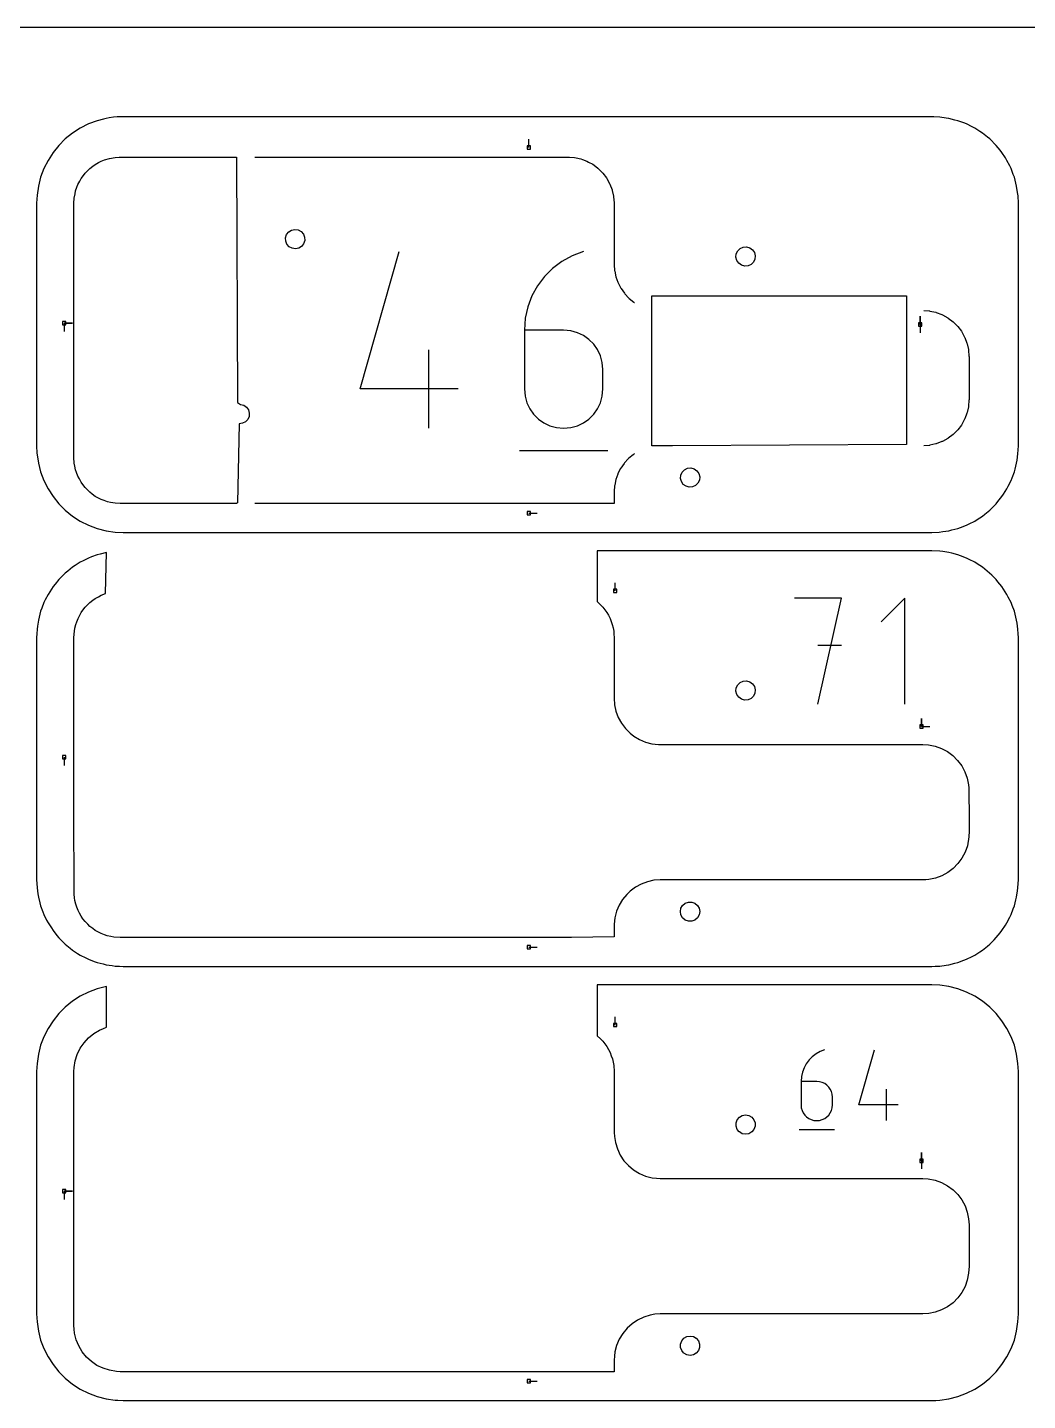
# Model space of a CAD drawing. Extents: x 0 to 570, y 0 to 470.
# Drawn here: x 178.3 to 351.4, y 232.2 to 470 of the extents above; entities that cross this region are included whole.
import ezdxf

# ---------------------------------------------------------------- set-up
doc = ezdxf.new("R2010")
doc.units = 0

msp = doc.modelspace()

# ---------------------------------------------------------------- linework, layer by layer
at = {"layer": 'annotation', "color": 1}
for p, q in [((265.080631, 449.209388), (265.080631, 450.638138)), ((217.627169, 447.542397), (229.94467, 447.542467)), ((229.94467, 447.542467), (271.842654, 447.542607)), ((271.842654, 447.542607), (272.135718, 447.522493)), ((272.135718, 447.522493), (272.969703, 447.462676)), ((272.969703, 447.462676), (273.257358, 447.402555)), ((273.257358, 447.402555), (274.074015, 447.224765)), ((274.074015, 447.224765), (274.3511, 447.125885)), ((274.3511, 447.125885), (275.134024, 446.833757)), ((275.134024, 446.833757), (275.394834, 446.697734)), ((275.394834, 446.697734), (276.128536, 446.297118)), ((276.128536, 446.297118), (276.368206, 446.126733)), ((276.368206, 446.126733), (277.037332, 445.625659)), ((277.037332, 445.625659), (277.080396, 445.589424)), ((277.080396, 445.589424), (277.157414, 445.512614)), ((277.157414, 445.512614), (277.889356, 444.78048)), ((277.889356, 444.78048), (278.509771, 443.951644)), ((278.509771, 443.951644), (278.57457, 443.864631)), ((278.57457, 443.864631), (279.070527, 442.955879)), ((279.070527, 442.955879), (279.122167, 442.86017)), ((279.122167, 442.86017), (279.484051, 441.890304)), ((279.484051, 441.890304), (279.520983, 441.788018)), ((279.520983, 441.788018), (279.740874, 440.776538)), ((279.740874, 440.776538), (279.762521, 440.670034)), ((279.762521, 440.670034), (279.836306, 439.637535)), ((279.836306, 439.637535), (279.839556, 439.589979)), ((279.839556, 439.589979), (279.842446, 439.542536)), ((279.842446, 439.542536), (279.842348, 439.281591)), ((279.842348, 439.281591), (279.842586, 428.985825)), ((235.839112, 407.387919), (242.625292, 431.187527)), ((272.568816, 430.457587), (270.782354, 429.474081)), ((274.515635, 431.187527), (272.568816, 430.457587)), ((274.515635, 431.187527), (274.515635, 431.187527)), ((269.174589, 428.261648), (267.763858, 426.84493)), ((270.782354, 429.474081), (269.174589, 428.261648)), ((279.842586, 428.985825), (279.845796, 428.935321)), ((279.845796, 428.935321), (279.848966, 428.884917)), ((279.848966, 428.884917), (279.918132, 427.889458)), ((267.763858, 426.84493), (266.5685, 425.248569)), ((279.918132, 427.889458), (279.941195, 427.776283)), ((279.941195, 427.776283), (280.147096, 426.799796)), ((280.147096, 426.799796), (280.485627, 425.861177)), ((280.485627, 425.861177), (280.524826, 425.75281)), ((280.524826, 425.75281), (280.989894, 424.869908)), ((265.606855, 423.497206), (264.89726, 421.615481)), ((266.5685, 425.248569), (265.606855, 423.497206)), ((280.989894, 424.869908), (281.044635, 424.768165)), ((281.044635, 424.768165), (281.627336, 423.958067)), ((281.627336, 423.958067), (281.696144, 423.865251)), ((281.696144, 423.865251), (282.384874, 423.143474)), ((264.89726, 421.615481), (264.458054, 419.628036)), ((282.384874, 423.143474), (282.466511, 423.06166)), ((282.466511, 423.06166), (283.24841, 422.441929)), ((283.24841, 422.441929), (283.341099, 422.372913)), ((283.341099, 422.372913), (283.366926, 422.357721)), ((333.46542, 420.974606), (334.426548, 420.90587)), ((184.630637, 418.780637), (186.059387, 418.780637)), ((184.630637, 418.780637), (186.059387, 418.780637)), ((186.059387, 418.780637), (184.630637, 418.780637)), ((184.630637, 418.780637), (184.630637, 417.351887)), ((264.458054, 419.628036), (264.307577, 417.559512)), ((332.842507, 418.542512), (332.842507, 419.971262)), ((332.842507, 418.542512), (332.842507, 419.971262)), ((332.842507, 419.971262), (332.842507, 418.542512)), ((332.842507, 418.542512), (332.842507, 417.113762)), ((334.426548, 420.90587), (334.519065, 420.886824)), ((334.519065, 420.886824), (335.54428, 420.663788)), ((335.54428, 420.663788), (335.633035, 420.631569)), ((335.633035, 420.631569), (336.616002, 420.265236)), ((336.616002, 420.265236), (336.699481, 420.220259)), ((336.699481, 420.220259), (337.619906, 419.717451)), ((337.619906, 419.717451), (337.695881, 419.661212)), ((337.695881, 419.661212), (338.535614, 419.032478)), ((338.535614, 419.032478), (338.602677, 418.965661)), ((338.602677, 418.965661), (339.344136, 418.224029)), ((264.307577, 417.559512), (264.307577, 407.387919)), ((271.103353, 417.559512), (264.307577, 417.559512)), ((272.32559, 417.450438), (271.103353, 417.559512)), ((273.475672, 417.135862), (272.32559, 417.450438)), ((274.534471, 416.634757), (273.475672, 417.135862)), ((275.482859, 415.966091), (274.534471, 416.634757)), ((339.344136, 418.224029), (339.972935, 417.384089)), ((339.972935, 417.384089), (340.029187, 417.308192)), ((340.029187, 417.308192), (340.532059, 416.38747)), ((340.532059, 416.38747), (340.576717, 416.304215)), ((340.576717, 416.304215), (340.943256, 415.32148)), ((247.737957, 400.584466), (247.737957, 414.176018)), ((276.301707, 415.148836), (275.482859, 415.966091)), ((276.971886, 414.201962), (276.301707, 415.148836)), ((277.474268, 413.144439), (276.971886, 414.201962)), ((340.943256, 415.32148), (340.975413, 415.232584)), ((340.975413, 415.232584), (341.198663, 414.207501)), ((341.198663, 414.207501), (341.217242, 414.11469)), ((341.217242, 414.11469), (341.292301, 413.068553)), ((277.789726, 411.995239), (277.474268, 413.144439)), ((277.899129, 410.773332), (277.789726, 411.995239)), ((341.292301, 413.068553), (341.294797, 413.027087)), ((341.294797, 413.027087), (341.297574, 412.985799)), ((341.29756, 412.846149), (341.297381, 405.553685)), ((341.297574, 412.985799), (341.29756, 412.846149)), ((277.899129, 407.387919), (277.899129, 410.773332)), ((277.899129, 410.773332), (277.899129, 410.773332)), ((252.83143, 407.387919), (235.839112, 407.387919)), ((264.307577, 407.387919), (264.307577, 407.387919)), ((264.307577, 407.387919), (264.417297, 406.165419)), ((277.789726, 406.165419), (277.899129, 407.387919)), ((264.417297, 406.165419), (264.733543, 405.014631)), ((264.733543, 405.014631), (265.236953, 403.954811)), ((276.971886, 403.954811), (277.474268, 405.014631)), ((277.474268, 405.014631), (277.789726, 406.165419)), ((341.198875, 404.322971), (340.975334, 403.295653)), ((341.217373, 404.41344), (341.198875, 404.322971)), ((341.292222, 405.461763), (341.217373, 404.41344)), ((341.294854, 405.502336), (341.292222, 405.461763)), ((341.297489, 405.542427), (341.294854, 405.502336)), ((341.297381, 405.553685), (341.297489, 405.542427)), ((265.236953, 403.954811), (265.908159, 403.005212)), ((265.908159, 403.005212), (266.727796, 402.18509)), ((266.727796, 402.18509), (267.6765, 401.513699)), ((274.534471, 401.513699), (275.482859, 402.18509)), ((275.482859, 402.18509), (276.301707, 403.005212)), ((276.301707, 403.005212), (276.971886, 403.954811)), ((340.533093, 402.142806), (340.029344, 401.220112)), ((340.576697, 402.224018), (340.533093, 402.142806)), ((340.943937, 403.20901), (340.576697, 402.224018)), ((340.975334, 403.295653), (340.943937, 403.20901)), ((267.6765, 401.513699), (268.734904, 401.010295)), ((268.734904, 401.010295), (269.883644, 400.694133)), ((269.883644, 400.694133), (271.103353, 400.584466)), ((271.103353, 400.584466), (272.32559, 400.694133)), ((271.103353, 400.584466), (271.103353, 400.584466)), ((272.32559, 400.694133), (273.475672, 401.010295)), ((273.475672, 401.010295), (274.534471, 401.513699)), ((338.600865, 399.561129), (338.5355, 399.495756)), ((339.344261, 400.304342), (338.600865, 399.561129)), ((339.974108, 401.145875), (339.344261, 400.304342)), ((340.029344, 401.220112), (339.974108, 401.145875)), ((334.426695, 397.622819), (333.46542, 397.553808)), ((334.517034, 397.641135), (334.426695, 397.622819)), ((335.544253, 397.86465), (334.517034, 397.641135)), ((335.631094, 397.895868), (335.544253, 397.86465)), ((336.616092, 398.263453), (335.631094, 397.895868)), ((336.697518, 398.306881), (336.616092, 398.263453)), ((337.619953, 398.810777), (336.697518, 398.306881)), ((337.694159, 398.865725), (337.619953, 398.810777)), ((338.5355, 399.495756), (337.694159, 398.865725)), ((263.456426, 396.759084), (278.757957, 396.759084)), ((282.299445, 395.305783), (281.63439, 394.587866)), ((282.380979, 395.387152), (282.299445, 395.305783)), ((283.136995, 396.008364), (282.380979, 395.387152)), ((283.229461, 396.077196), (283.136995, 396.008364)), ((283.366925, 396.16188), (283.229461, 396.077196)), ((280.462334, 392.61341), (280.136441, 391.690942)), ((280.501471, 392.721972), (280.462334, 392.61341)), ((280.949307, 393.591943), (280.501471, 392.721972)), ((281.004214, 393.693842), (280.949307, 393.591943)), ((281.565521, 394.495207), (281.004214, 393.693842)), ((281.63439, 394.587866), (281.565521, 394.495207)), ((279.915375, 390.619534), (279.848866, 389.643474)), ((279.938327, 390.732696), (279.915375, 390.619534)), ((280.136441, 391.690942), (279.938327, 390.732696)), ((279.845757, 389.593034), (279.842462, 389.542594)), ((279.842462, 389.542594), (279.842504, 389.492948)), ((279.842504, 389.492948), (279.842487, 387.542448)), ((279.848866, 389.643474), (279.845757, 389.593034)), ((279.645007, 387.542407), (217.627169, 387.542552)), ((265.080631, 385.875637), (266.509381, 385.875637)), ((279.842487, 387.542448), (279.645007, 387.542407)), ((280.011879, 372.405636), (280.011879, 373.834386)), ((319.225223, 371.144038), (311.059929, 371.144038)), ((315.143152, 352.782202), (319.225223, 371.144038)), ((330.194135, 371.144038), (326.112064, 367.060815)), ((330.194135, 352.782202), (330.194135, 371.144038)), ((319.225223, 362.967229), (315.143152, 362.967229)), ((333.080632, 348.906448), (333.080632, 350.335198)), ((333.080632, 348.906448), (333.080632, 350.335198)), ((333.080632, 350.335198), (333.080632, 348.906448)), ((333.080632, 348.906448), (334.509382, 348.906448)), ((184.630637, 343.605635), (184.630637, 342.176885)), ((265.080631, 310.700634), (266.509381, 310.700634)), ((280.011879, 297.230634), (280.011879, 298.659384)), ((315.520292, 292.616754), (314.805707, 292.223351)), ((316.299019, 292.90873), (315.520292, 292.616754)), ((316.299019, 292.90873), (316.299019, 292.90873)), ((322.242876, 283.388886), (324.957348, 292.90873)), ((313.120165, 290.533147), (312.735507, 289.832601)), ((313.598309, 291.171691), (313.120165, 290.533147)), ((314.162601, 291.738378), (313.598309, 291.171691)), ((314.805707, 292.223351), (314.162601, 291.738378)), ((312.275987, 288.284933), (312.215796, 287.457524)), ((312.451669, 289.079911), (312.275987, 288.284933)), ((312.735507, 289.832601), (312.451669, 289.079911)), ((312.215796, 287.457524), (312.215796, 283.388886)), ((314.934107, 287.457524), (312.215796, 287.457524)), ((315.423001, 287.413894), (314.934107, 287.457524)), ((315.883034, 287.288064), (315.423001, 287.413894)), ((316.306554, 287.087622), (315.883034, 287.288064)), ((316.685909, 286.820155), (316.306554, 287.087622)), ((317.013448, 286.493253), (316.685909, 286.820155)), ((317.28152, 286.114504), (317.013448, 286.493253)), ((317.482473, 285.691495), (317.28152, 286.114504)), ((317.608656, 285.231815), (317.482473, 285.691495)), ((327.002414, 280.667506), (327.002414, 286.104126)), ((312.215796, 283.388886), (312.215796, 283.388886)), ((312.215796, 283.388886), (312.259684, 282.899887)), ((317.652417, 284.743052), (317.608656, 285.231815)), ((317.608656, 282.899887), (317.652417, 283.388886)), ((317.652417, 283.388886), (317.652417, 284.743052)), ((317.652417, 284.743052), (317.652417, 284.743052)), ((329.039803, 283.388886), (322.242876, 283.388886)), ((312.259684, 282.899887), (312.386183, 282.439571)), ((312.386183, 282.439571), (312.587546, 282.015643)), ((312.587546, 282.015643), (312.856029, 281.635804)), ((312.856029, 281.635804), (313.183884, 281.307755)), ((313.183884, 281.307755), (313.563365, 281.039199)), ((313.563365, 281.039199), (313.986727, 280.837837)), ((313.986727, 280.837837), (314.446223, 280.711372)), ((314.446223, 280.711372), (314.934107, 280.667506)), ((314.934107, 280.667506), (315.423001, 280.711372)), ((314.934107, 280.667506), (314.934107, 280.667506)), ((315.423001, 280.711372), (315.883034, 280.837837)), ((315.883034, 280.837837), (316.306554, 281.039199)), ((316.306554, 281.039199), (316.685909, 281.307755)), ((316.685909, 281.307755), (317.013448, 281.635804)), ((317.013448, 281.635804), (317.28152, 282.015643)), ((317.28152, 282.015643), (317.482473, 282.439571)), ((317.482473, 282.439571), (317.608656, 282.899887)), ((311.875336, 279.137353), (317.995948, 279.137353)), ((333.080632, 273.731446), (333.080632, 275.160196)), ((333.080632, 273.731446), (333.080632, 275.160196)), ((333.080632, 275.160196), (333.080632, 273.731446)), ((333.080632, 273.731446), (333.080632, 272.302696)), ((184.630637, 268.430633), (186.059387, 268.430633)), ((184.630637, 268.430633), (186.059387, 268.430633)), ((186.059387, 268.430633), (184.630637, 268.430633)), ((184.630637, 268.430633), (184.630637, 267.001883)), ((265.080631, 235.525633), (266.509381, 235.525632))]:
    msp.add_line(p, q, dxfattribs=at)
at = {"layer": 'boundary', "color": 5}
for p, q in [((191.895602, 454.250167), (191.394353, 454.122259)), ((192.414982, 454.335795), (191.895602, 454.250167)), ((193.14632, 454.443657), (192.414982, 454.335795)), ((193.792896, 454.504934), (193.14632, 454.443657)), ((193.919339, 454.512335), (193.792896, 454.504934)), ((194.842509, 454.542513), (193.919339, 454.512335)), ((199.308345, 454.542513), (194.842509, 454.542513)), ((229.742886, 454.542513), (199.308345, 454.542513)), ((267.748865, 454.542513), (229.742886, 454.542513)), ((308.018534, 454.542513), (267.748865, 454.542513)), ((329.939602, 454.542513), (308.018534, 454.542513)), ((332.6393, 454.542513), (329.939602, 454.542513)), ((335.193078, 454.526168), (332.6393, 454.542513)), ((336.238226, 454.477437), (335.193078, 454.526168)), ((337.312777, 454.318957), (336.238226, 454.477437)), ((337.817805, 454.244472), (337.312777, 454.318957)), ((338.869426, 453.972673), (337.817805, 454.244472)), ((187.400225, 452.566044), (186.058064, 451.701196)), ((188.826706, 453.28333), (187.400225, 452.566044)), ((190.32134, 453.84493), (188.826706, 453.28333)), ((191.394353, 454.122259), (190.32134, 453.84493)), ((339.363678, 453.84493), (338.869426, 453.972673)), ((340.380442, 453.462887), (339.363678, 453.84493)), ((340.858311, 453.28333), (340.380442, 453.462887)), ((341.828709, 452.795377), (340.858311, 453.28333)), ((342.284787, 452.566044), (341.828709, 452.795377)), ((343.197831, 451.977708), (342.284787, 452.566044)), ((343.626953, 451.701196), (343.197831, 451.977708)), ((183.695333, 449.579474), (182.683821, 448.32695)), ((184.805549, 450.689684), (183.695333, 449.579474)), ((186.058064, 451.701196), (184.805549, 450.689684)), ((344.47901, 451.013088), (343.626953, 451.701196)), ((344.879469, 450.689684), (344.47901, 451.013088)), ((345.989685, 449.579474), (344.879469, 450.689684)), ((346.677792, 448.727411), (345.989685, 449.579474)), ((182.683821, 448.32695), (181.818976, 446.984799)), ((347.001196, 448.32695), (346.677792, 448.727411)), ((347.589526, 447.413916), (347.001196, 448.32695)), ((347.866035, 446.984799), (347.589526, 447.413916)), ((181.101687, 445.558317), (180.540093, 444.06368)), ((181.818976, 446.984799), (181.101687, 445.558317)), ((348.353998, 446.014397), (347.866035, 446.984799)), ((348.583337, 445.558317), (348.353998, 446.014397)), ((348.965371, 444.541551), (348.583337, 445.558317)), ((180.140548, 442.51781), (179.90758, 440.938234)), ((180.540093, 444.06368), (180.140548, 442.51781)), ((349.144924, 444.06368), (348.965371, 444.541551)), ((349.416726, 443.012061), (349.144924, 444.06368)), ((349.54447, 442.51781), (349.416726, 443.012061)), ((349.702948, 441.443262), (349.54447, 442.51781)), ((179.90758, 440.938234), (179.842504, 439.542513)), ((349.782633, 440.826672), (349.702948, 441.443262)), ((349.842508, 439.542513), (349.782633, 440.826672)), ((179.842504, 439.542513), (179.842504, 416.93663)), ((349.842508, 420.221058), (349.842508, 439.542513)), ((349.842508, 397.542513), (349.842508, 420.221058)), ((179.842504, 416.93663), (179.842504, 397.542513)), ((179.842504, 397.542513), (179.902603, 396.253523)), ((349.777432, 396.146791), (349.842508, 397.542513)), ((179.902603, 396.253523), (179.97884, 395.663626)), ((179.97884, 395.663626), (180.140548, 394.567215)), ((349.54447, 394.567215), (349.618953, 395.072242)), ((349.618953, 395.072242), (349.777432, 396.146791)), ((180.140548, 394.567215), (180.540093, 393.021347)), ((180.540093, 393.021347), (181.101687, 391.526704)), ((348.762889, 392.004577), (349.144924, 393.021347)), ((349.144924, 393.021347), (349.272668, 393.515597)), ((349.272668, 393.515597), (349.54447, 394.567215)), ((181.101687, 391.526704), (181.818976, 390.100229)), ((181.818976, 390.100229), (182.683822, 388.758072)), ((347.277706, 389.187191), (347.866036, 390.100229)), ((347.866036, 390.100229), (348.095373, 390.556307)), ((348.095373, 390.556307), (348.583337, 391.526704)), ((348.583337, 391.526704), (348.762889, 392.004577)), ((182.683822, 388.758072), (183.695333, 387.505553)), ((345.989684, 387.505553), (346.313088, 387.906013)), ((346.313088, 387.906013), (347.001196, 388.758072)), ((347.001196, 388.758072), (347.277706, 389.187191)), ((183.695333, 387.505553), (184.805549, 386.395338)), ((184.805549, 386.395338), (186.058065, 385.383829)), ((186.058065, 385.383829), (187.400225, 384.51898)), ((342.713909, 384.795493), (343.626953, 385.383829)), ((343.626953, 385.383829), (344.027412, 385.707232)), ((344.027412, 385.707232), (344.879469, 386.395337)), ((344.879469, 386.395337), (345.989684, 387.505553)), ((187.400225, 384.51898), (188.826706, 383.801694)), ((188.826706, 383.801694), (190.32134, 383.240098)), ((190.32134, 383.240098), (191.867206, 382.840552)), ((337.817806, 382.840552), (338.312057, 382.968296)), ((338.312057, 382.968296), (339.363678, 383.240098)), ((339.363678, 383.240098), (339.841547, 383.419653)), ((339.841547, 383.419653), (340.858312, 383.801694)), ((340.858312, 383.801694), (341.314389, 384.031027)), ((341.314389, 384.031027), (342.284787, 384.51898)), ((342.284787, 384.51898), (342.713909, 384.795493)), ((191.867206, 382.840552), (193.446779, 382.607587)), ((193.446779, 382.607587), (194.842509, 382.542511)), ((194.842509, 382.542511), (213.680743, 382.542511)), ((213.680743, 382.542511), (247.090035, 382.542511)), ((247.090035, 382.542511), (311.494884, 382.542511)), ((311.494884, 382.542511), (334.842509, 382.542511)), ((334.842509, 382.542511), (336.126665, 382.602386)), ((336.126665, 382.602386), (336.743255, 382.682072)), ((336.743255, 382.682072), (337.817806, 382.840552)), ((189.33664, 378.299933), (188.826706, 378.108328)), ((190.32134, 378.669928), (189.33664, 378.299933)), ((190.848753, 378.806242), (190.32134, 378.669928)), ((191.920085, 379.080074), (190.848753, 378.806242)), ((191.746589, 371.940602), (191.920085, 379.080074)), ((279.219835, 379.367511), (276.916254, 379.367511)), ((276.916254, 379.367511), (276.916254, 370.552742)), ((309.847467, 379.367511), (279.219835, 379.367511)), ((334.842509, 379.367511), (309.847467, 379.367511)), ((336.238227, 379.302435), (334.842509, 379.367511)), ((336.743333, 379.227939), (336.238227, 379.302435)), ((337.817805, 379.06947), (336.743333, 379.227939)), ((338.312133, 378.941707), (337.817805, 379.06947)), ((339.363678, 378.669928), (338.312133, 378.941707)), ((339.841621, 378.490343), (339.363678, 378.669928)), ((340.858312, 378.108328), (339.841621, 378.490343)), ((185.232878, 375.859786), (184.805549, 375.514682)), ((186.058065, 376.526193), (185.232878, 375.859786)), ((186.515978, 376.821259), (186.058065, 376.526193)), ((187.400225, 377.391042), (186.515978, 376.821259)), ((187.886907, 377.635763), (187.400225, 377.391042)), ((188.826706, 378.108328), (187.886907, 377.635763)), ((341.31446, 377.878959), (340.858312, 378.108328)), ((342.284787, 377.391042), (341.31446, 377.878959)), ((342.713975, 377.114487), (342.284787, 377.391042)), ((343.626953, 376.526194), (342.713975, 377.114487)), ((344.027474, 376.20274), (343.626953, 376.526194)), ((345.234486, 375.159667), (344.027474, 376.20274)), ((183.028925, 373.57928), (182.683822, 373.151948)), ((183.695333, 374.404472), (183.028925, 373.57928)), ((184.074113, 374.78325), (183.695333, 374.404472)), ((184.805549, 375.514682), (184.074113, 374.78325)), ((345.989684, 374.404472), (345.234486, 375.159667)), ((346.313138, 374.003949), (345.989684, 374.404472)), ((347.001196, 373.151948), (346.313138, 374.003949)), ((181.818976, 371.809797), (181.346409, 370.869997)), ((182.114041, 372.267707), (181.818976, 371.809797)), ((182.683822, 373.151948), (182.114041, 372.267707)), ((189.573899, 370.799754), (189.987189, 371.107003)), ((189.987189, 371.107003), (190.547254, 371.412825)), ((190.547254, 371.412825), (191.000875, 371.656624)), ((191.000875, 371.656624), (191.746589, 371.940602)), ((347.277748, 372.722764), (347.001196, 373.151948)), ((347.866035, 371.809797), (347.277748, 372.722764)), ((348.095409, 371.353647), (347.866035, 371.809797)), ((348.583337, 370.383315), (348.095409, 371.353647)), ((180.540093, 368.888678), (180.276863, 367.870222)), ((180.731696, 369.398613), (180.540093, 368.888678)), ((181.101687, 370.383315), (180.731696, 369.398613)), ((181.346409, 370.869997), (181.101687, 370.383315)), ((187.252192, 368.117762), (187.558011, 368.677831)), ((187.558011, 368.677831), (187.865262, 369.091121)), ((187.865262, 369.091121), (188.247679, 369.601966)), ((188.247679, 369.601966), (188.698901, 370.053191)), ((188.698901, 370.053191), (189.06305, 370.41734)), ((189.06305, 370.41734), (189.573899, 370.799754)), ((276.916254, 370.552742), (277.504591, 369.989606)), ((277.504591, 369.989606), (277.893012, 369.601184)), ((277.893012, 369.601184), (278.222201, 369.161442)), ((278.222201, 369.161442), (278.58367, 368.675219)), ((278.58367, 368.675219), (278.846926, 368.193103)), ((348.762917, 369.905371), (348.583337, 370.383315)), ((349.144924, 368.888678), (348.762917, 369.905371)), ((349.272688, 368.394351), (349.144924, 368.888678)), ((179.987063, 366.302146), (179.90758, 365.763232)), ((180.140548, 367.342808), (179.987063, 366.302146)), ((180.276863, 367.870222), (180.140548, 367.342808)), ((186.474598, 365.958423), (186.610238, 366.581965)), ((186.610238, 366.581965), (186.785391, 367.066248)), ((186.785391, 367.066248), (187.008395, 367.664141)), ((187.008395, 367.664141), (187.252192, 368.117762)), ((278.846926, 368.193103), (279.133747, 367.659431)), ((279.133747, 367.659431), (279.32571, 367.144756)), ((279.32571, 367.144756), (279.531772, 366.575011)), ((279.531772, 366.575011), (279.648536, 366.038257)), ((349.54447, 367.342808), (349.272688, 368.394351)), ((349.618965, 366.837702), (349.54447, 367.342808)), ((349.777432, 365.763232), (349.618965, 366.837702)), ((179.871597, 364.99148), (179.842504, 364.367511)), ((179.842504, 364.367511), (179.842504, 329.408687)), ((179.90758, 365.763232), (179.871597, 364.99148)), ((186.297512, 364.367511), (186.371823, 365.453797)), ((186.297512, 353.973804), (186.297512, 364.367511)), ((186.371823, 365.453797), (186.474598, 365.958423)), ((279.648536, 366.038257), (279.769448, 365.444579)), ((279.769448, 365.444579), (279.808635, 364.896671)), ((279.808635, 364.896671), (279.842508, 364.367511)), ((279.842508, 364.367511), (279.842508, 354.605678)), ((349.813879, 364.981522), (349.777432, 365.763232)), ((349.842508, 364.367511), (349.813879, 364.981522)), ((349.842508, 357.438703), (349.842508, 364.367511)), ((349.842507, 322.367511), (349.842508, 357.438703)), ((279.842508, 354.605678), (279.842508, 353.810823)), ((186.297512, 336.965918), (186.297512, 353.973804)), ((279.842508, 353.810823), (279.919077, 352.707981)), ((279.919077, 352.707981), (280.15883, 351.583879)), ((280.15883, 351.583879), (280.557216, 350.505734)), ((280.557216, 350.505734), (281.106014, 349.49581)), ((281.106014, 349.49581), (281.793896, 348.574963)), ((281.793896, 348.574963), (282.606646, 347.762209)), ((282.606646, 347.762209), (283.245204, 347.284191)), ((283.245204, 347.284191), (284.227583, 346.692055)), ((284.227583, 346.692055), (285.284781, 346.246781)), ((285.284781, 346.246781), (286.394991, 345.957591)), ((286.394991, 345.957591), (287.535289, 345.830489)), ((287.535289, 345.830489), (298.183486, 345.810823)), ((298.183486, 345.810823), (302.169239, 345.810823)), ((302.169239, 345.810823), (332.483439, 345.810823)), ((332.483439, 345.810823), (333.297503, 345.810823)), ((333.297503, 345.810823), (334.282923, 345.747741)), ((334.282923, 345.747741), (335.427154, 345.519813)), ((335.427154, 345.519813), (336.526036, 345.127837)), ((336.526036, 345.127837), (337.556182, 344.580161)), ((337.556182, 344.580161), (338.495653, 343.888446)), ((338.495653, 343.888446), (339.324496, 343.067414)), ((339.324496, 343.067414), (340.048269, 342.103511)), ((340.048269, 342.103511), (340.600985, 341.075668)), ((340.600985, 341.075668), (340.998268, 339.978349)), ((340.998268, 339.978349), (341.231657, 338.834906)), ((341.231657, 338.834906), (341.265967, 338.303532)), ((341.265967, 338.303532), (341.297511, 332.582823)), ((186.297512, 334.540747), (186.297512, 336.965918)), ((186.3263, 319.917724), (186.297512, 334.540747)), ((341.297511, 330.785191), (341.263521, 329.836599)), ((341.297511, 332.582823), (341.297511, 330.785191)), ((179.842504, 329.408687), (179.842504, 322.367511)), ((341.008682, 328.249873), (340.618177, 327.149685)), ((341.263521, 329.836599), (341.008682, 328.249873)), ((340.071635, 326.11808), (339.380729, 325.177043)), ((340.618177, 327.149685), (340.071635, 326.11808)), ((337.627437, 323.644548), (336.602418, 323.085751)), ((338.560155, 324.346634), (337.627437, 323.644548)), ((339.380729, 325.177043), (338.560155, 324.346634)), ((179.842504, 322.367511), (179.871597, 321.743541)), ((179.871597, 321.743541), (179.90758, 320.971789)), ((283.527494, 321.104001), (282.606646, 320.416123)), ((284.53742, 321.6528), (283.527494, 321.104001)), ((285.615563, 322.051186), (284.53742, 321.6528)), ((286.739665, 322.290939), (285.615563, 322.051186)), ((287.842505, 322.367511), (286.739665, 322.290939)), ((298.183487, 322.367511), (287.842505, 322.367511)), ((302.169239, 322.367511), (298.183487, 322.367511)), ((332.42442, 322.367511), (302.169239, 322.367511)), ((333.297502, 322.367511), (332.42442, 322.367511)), ((333.828415, 322.401496), (333.297502, 322.367511)), ((334.364419, 322.44235), (333.828415, 322.401496)), ((335.506961, 322.682151), (334.364419, 322.44235)), ((336.602418, 323.085751), (335.506961, 322.682151)), ((349.777432, 320.971789), (349.813879, 321.753499)), ((349.813879, 321.753499), (349.842507, 322.367511)), ((179.90758, 320.971789), (180.061064, 319.931127)), ((180.061064, 319.931127), (180.140548, 319.392213)), ((180.140548, 319.392213), (180.403778, 318.373759)), ((186.371823, 319.281224), (186.3263, 319.917724)), ((186.474598, 318.776598), (186.371823, 319.281224)), ((186.610238, 318.153056), (186.474598, 318.776598)), ((281.315875, 318.964813), (280.723737, 317.982438)), ((282.04262, 319.852095), (281.315875, 318.964813)), ((282.606646, 320.416123), (282.04262, 319.852095)), ((349.144924, 317.846345), (349.416706, 318.897886)), ((349.416706, 318.897886), (349.54447, 319.392213)), ((349.54447, 319.392213), (349.702937, 320.466683)), ((349.702937, 320.466683), (349.777432, 320.971789)), ((180.403778, 318.373759), (180.540093, 317.846345)), ((180.540093, 317.846345), (180.910085, 316.861639)), ((180.910085, 316.861639), (181.101687, 316.351702)), ((181.101687, 316.351702), (181.574254, 315.411907)), ((186.785391, 317.668771), (186.610238, 318.153056)), ((187.008395, 317.070879), (186.785391, 317.668771)), ((187.252192, 316.617259), (187.008395, 317.070879)), ((187.558011, 316.057189), (187.252192, 316.617259)), ((280.278465, 316.925236), (279.989274, 315.815027)), ((280.723737, 317.982438), (280.278465, 316.925236)), ((348.353963, 315.895554), (348.583337, 316.351702)), ((348.583337, 316.351702), (348.965344, 317.368399)), ((348.965344, 317.368399), (349.144924, 317.846345)), ((181.574254, 315.411907), (181.818976, 314.925227)), ((181.818976, 314.925227), (182.388757, 314.040982)), ((182.388757, 314.040982), (182.683822, 313.58307)), ((187.865262, 315.643899), (187.558011, 316.057189)), ((188.247679, 315.133054), (187.865262, 315.643899)), ((188.698901, 314.68183), (188.247679, 315.133054)), ((189.06305, 314.31768), (188.698901, 314.68183)), ((189.573899, 313.935268), (189.06305, 314.31768)), ((189.987189, 313.628019), (189.573899, 313.935268)), ((279.862175, 314.674727), (279.842508, 312.518098)), ((279.989274, 315.815027), (279.862175, 314.674727)), ((347.001196, 313.58307), (347.589484, 314.496041)), ((347.589484, 314.496041), (347.866035, 314.925227)), ((347.866035, 314.925227), (348.353963, 315.895554)), ((182.683822, 313.58307), (183.350229, 312.757881)), ((183.350229, 312.757881), (183.695333, 312.330551)), ((183.695333, 312.330551), (184.426769, 311.599115)), ((184.426769, 311.599115), (184.805549, 311.220335)), ((190.547254, 313.322196), (189.987189, 313.628019)), ((191.000875, 313.078398), (190.547254, 313.322196)), ((191.59877, 312.855397), (191.000875, 313.078398)), ((192.083054, 312.680243), (191.59877, 312.855397)), ((192.706595, 312.5446), (192.083054, 312.680243)), ((193.211221, 312.441827), (192.706595, 312.5446)), ((194.297502, 312.36751), (193.211221, 312.441827)), ((196.934023, 312.36751), (194.297502, 312.36751)), ((267.534537, 312.36751), (196.934023, 312.36751)), ((272.444858, 312.36751), (267.534537, 312.36751)), ((279.842508, 312.518098), (272.444858, 312.36751)), ((344.879469, 311.220335), (345.634668, 311.975534)), ((345.634668, 311.975534), (346.677742, 313.182548)), ((346.677742, 313.182548), (347.001196, 313.58307)), ((184.805549, 311.220335), (185.630736, 310.55393)), ((185.630736, 310.55393), (186.058065, 310.208827)), ((186.058065, 310.208827), (186.942311, 309.639044)), ((186.942311, 309.639044), (187.400224, 309.343978)), ((187.400224, 309.343978), (188.340024, 308.871413)), ((341.828639, 309.11461), (342.284787, 309.343978)), ((342.284787, 309.343978), (343.197765, 309.932272)), ((343.197765, 309.932272), (343.626953, 310.208827)), ((343.626953, 310.208827), (344.478948, 310.896883)), ((344.478948, 310.896883), (344.879469, 311.220335)), ((188.340024, 308.871413), (188.826706, 308.626692)), ((188.826706, 308.626692), (189.811406, 308.256699)), ((189.811406, 308.256699), (190.32134, 308.065095)), ((190.32134, 308.065095), (191.339793, 307.801865)), ((191.339793, 307.801865), (191.867206, 307.66555)), ((191.867206, 307.66555), (192.907866, 307.512067)), ((192.907866, 307.512067), (193.446779, 307.432585)), ((193.446779, 307.432585), (194.218536, 307.396602)), ((194.218536, 307.396602), (194.842509, 307.367509)), ((194.842509, 307.367509), (223.974861, 307.367509)), ((223.974861, 307.367509), (275.640595, 307.367509)), ((275.640595, 307.367509), (298.73662, 307.367509)), ((298.73662, 307.367509), (334.842509, 307.367509)), ((334.842509, 307.367509), (335.456519, 307.396138)), ((335.456519, 307.396138), (336.238227, 307.432585)), ((336.238227, 307.432585), (337.312699, 307.591054)), ((337.312699, 307.591054), (337.817806, 307.66555)), ((337.817806, 307.66555), (338.86935, 307.937332)), ((338.86935, 307.937332), (339.363678, 308.065096)), ((339.363678, 308.065096), (340.380369, 308.447109)), ((340.380369, 308.447109), (340.858311, 308.626692)), ((340.858311, 308.626692), (341.828639, 309.11461)), ((187.400224, 302.21604), (186.058065, 301.351191)), ((188.826706, 302.933326), (187.400224, 302.21604)), ((190.32134, 303.494925), (188.826706, 302.933326)), ((191.920086, 303.905072), (190.32134, 303.494925)), ((191.920085, 299.297515), (191.920086, 303.905072)), ((293.42137, 304.192509), (276.916254, 304.192509)), ((276.916254, 304.192509), (276.916254, 301.119135)), ((316.22918, 304.192509), (293.42137, 304.192509)), ((334.842509, 304.192509), (316.22918, 304.192509)), ((336.238227, 304.127433), (334.842509, 304.192509)), ((337.817806, 303.894468), (336.238227, 304.127433)), ((339.363678, 303.494926), (337.817806, 303.894468)), ((340.858312, 302.933326), (339.363678, 303.494926)), ((342.284787, 302.21604), (340.858312, 302.933326)), ((343.626953, 301.351191), (342.284787, 302.21604)), ((184.805549, 300.33968), (183.695333, 299.22947)), ((186.058065, 301.351191), (184.805549, 300.33968)), ((276.916254, 301.119135), (276.916254, 295.37774)), ((344.879469, 300.339679), (343.626953, 301.351191)), ((345.989684, 299.22947), (344.879469, 300.339679)), ((182.683822, 297.976945), (181.818976, 296.634794)), ((183.695333, 299.22947), (182.683822, 297.976945)), ((191.920086, 296.831085), (191.920085, 299.297515)), ((347.001196, 297.976945), (345.989684, 299.22947)), ((347.866035, 296.634794), (347.001196, 297.976945)), ((181.101687, 295.208313), (180.540093, 293.713676)), ((181.818976, 296.634794), (181.101687, 295.208313)), ((188.047059, 294.158025), (188.836653, 295.015181)), ((188.836653, 295.015181), (189.742635, 295.748239)), ((189.742635, 295.748239), (190.745697, 296.341572)), ((190.745697, 296.341572), (191.410242, 296.638647)), ((191.410242, 296.638647), (191.920086, 296.831085)), ((276.916254, 295.37774), (277.4785, 294.840043)), ((348.583337, 295.208313), (347.866035, 296.634794)), ((349.144924, 293.713676), (348.583337, 295.208313)), ((180.540093, 293.713676), (180.140548, 292.167805)), ((186.881512, 292.146742), (187.39068, 293.195037)), ((187.39068, 293.195037), (188.047059, 294.158025)), ((277.4785, 294.840043), (277.897194, 294.421348)), ((277.897194, 294.421348), (278.240727, 293.959253)), ((278.240727, 293.959253), (278.594, 293.484057)), ((278.594, 293.484057), (278.866588, 292.976867)), ((278.866588, 292.976867), (279.146905, 292.455298)), ((349.54447, 292.167805), (349.144924, 293.713676)), ((179.90758, 290.588229), (179.875042, 289.890369)), ((180.140548, 292.167805), (179.90758, 290.588229)), ((186.339327, 289.845827), (186.5304, 291.035484)), ((186.5304, 291.035484), (186.881512, 292.146742)), ((279.146905, 292.455298), (279.342741, 291.913825)), ((279.342741, 291.913825), (279.544129, 291.357)), ((279.544129, 291.357), (279.659041, 290.792783)), ((279.659041, 290.792783), (279.777211, 290.212569)), ((279.777211, 290.212569), (279.842508, 289.192508)), ((349.778059, 290.57477), (349.54447, 292.167805)), ((349.810284, 289.883639), (349.778059, 290.57477)), ((179.875042, 289.890369), (179.842504, 289.192508)), ((179.842504, 289.192508), (179.842504, 257.692508)), ((186.297512, 289.192509), (186.339327, 289.845827)), ((186.297512, 279.953801), (186.297512, 289.192509)), ((279.842508, 289.192508), (279.842508, 282.201806)), ((349.842508, 289.192508), (349.810284, 289.883639)), ((349.842508, 278.79376), (349.842508, 289.192508)), ((279.842508, 282.201806), (279.842508, 278.635821)), ((186.297512, 264.835916), (186.297512, 279.953801)), ((279.842508, 278.635821), (279.886625, 277.946681)), ((349.842508, 247.192509), (349.842508, 278.79376)), ((279.886625, 277.946681), (280.059034, 276.873226)), ((280.059034, 276.873226), (280.398614, 275.758726)), ((280.398614, 275.758726), (280.896848, 274.705547)), ((280.896848, 274.705547), (281.543121, 273.736136)), ((281.543121, 273.736136), (282.323651, 272.871152)), ((282.323651, 272.871152), (283.221806, 272.129031)), ((283.221806, 272.129031), (284.218444, 271.525592)), ((284.218444, 271.525592), (285.292323, 271.073695)), ((285.292323, 271.073695), (286.420553, 270.782971)), ((286.420553, 270.782971), (287.153367, 270.679936)), ((287.153367, 270.679936), (287.842506, 270.63582)), ((287.842506, 270.63582), (294.464402, 270.635821)), ((294.464402, 270.635821), (312.345826, 270.635821)), ((312.345826, 270.635821), (331.757668, 270.63582)), ((331.757668, 270.63582), (333.297503, 270.635821)), ((333.297503, 270.635821), (334.229483, 270.57616)), ((334.229483, 270.57616), (335.461996, 270.337443)), ((335.461996, 270.337443), (336.5603, 269.940217)), ((336.5603, 269.940217), (337.589065, 269.387311)), ((337.589065, 269.387311), (338.526344, 268.690508)), ((338.526344, 268.690508), (339.352202, 267.86466)), ((339.352202, 267.86466), (340.048998, 266.927369)), ((340.048998, 266.927369), (340.601914, 265.898611)), ((186.297512, 257.790745), (186.297512, 264.835916)), ((340.601914, 265.898611), (340.99914, 264.800312)), ((340.99914, 264.800312), (341.232205, 263.655881)), ((341.232205, 263.655881), (341.297511, 262.635821)), ((341.297511, 262.635821), (341.297511, 258.891914)), ((179.842504, 257.692508), (179.842504, 247.192509)), ((186.297512, 245.192507), (186.297512, 257.790745)), ((341.297511, 258.891914), (341.297511, 255.49162)), ((341.297511, 255.49162), (341.236092, 254.233171)), ((340.99914, 253.028018), (340.601914, 251.929718)), ((341.236092, 254.233171), (340.99914, 253.028018)), ((339.352202, 249.963668), (338.526344, 249.13782)), ((340.048998, 250.900959), (339.352202, 249.963668)), ((340.601914, 251.929718), (340.048998, 250.900959)), ((335.461996, 247.490886), (334.317565, 247.257806)), ((336.5603, 247.888112), (335.461996, 247.490886)), ((337.589065, 248.441019), (336.5603, 247.888112)), ((338.526344, 249.13782), (337.589065, 248.441019)), ((179.842504, 247.192509), (179.875042, 246.494648)), ((179.875042, 246.494648), (179.90758, 245.796786)), ((179.90758, 245.796786), (180.140548, 244.21721)), ((186.339327, 244.53919), (186.297512, 245.192507)), ((282.942821, 245.491895), (282.077839, 244.711364)), ((283.912235, 246.138163), (282.942821, 245.491895)), ((284.965415, 246.636399), (283.912235, 246.138163)), ((286.079914, 246.975981), (284.965415, 246.636399)), ((286.919123, 247.135883), (286.079914, 246.975981)), ((287.842506, 247.192509), (286.919123, 247.135883)), ((294.464402, 247.192509), (287.842506, 247.192509)), ((312.345826, 247.192509), (294.464402, 247.192509)), ((331.719875, 247.192509), (312.345826, 247.192509)), ((333.297503, 247.192509), (331.719875, 247.192509)), ((334.317565, 247.257806), (333.297503, 247.192509)), ((349.54447, 244.21721), (349.777432, 245.796787)), ((349.777432, 245.796787), (349.810284, 246.501377)), ((349.810284, 246.501377), (349.842508, 247.192509)), ((180.140548, 244.21721), (180.540093, 242.671343)), ((180.540093, 242.671343), (181.101687, 241.1767)), ((186.428282, 243.850932), (186.339327, 244.53919)), ((186.70748, 242.71946), (186.428282, 243.850932)), ((187.148442, 241.640696), (186.70748, 242.71946)), ((280.732276, 242.816573), (280.28038, 241.742693)), ((281.335716, 243.81321), (280.732276, 242.816573)), ((282.077839, 244.711364), (281.335716, 243.81321)), ((348.583337, 241.1767), (349.144924, 242.671343)), ((349.144924, 242.671343), (349.54447, 244.21721)), ((181.101687, 241.1767), (181.818976, 239.750224)), ((187.741774, 240.637637), (187.148442, 241.640696)), ((188.474834, 239.731654), (187.741774, 240.637637)), ((279.98966, 240.614464), (279.886625, 239.881648)), ((280.28038, 241.742693), (279.98966, 240.614464)), ((347.866035, 239.750224), (348.583337, 241.1767)), ((181.818976, 239.750224), (182.683821, 238.408067)), ((182.683821, 238.408067), (183.695333, 237.155549)), ((189.33199, 238.942059), (188.474834, 239.731654)), ((190.294978, 238.285684), (189.33199, 238.942059)), ((191.343273, 237.776516), (190.294978, 238.285684)), ((279.886625, 239.881648), (279.842508, 239.192507)), ((279.842508, 239.192507), (279.842508, 237.868095)), ((279.842508, 237.868095), (279.842508, 237.192507)), ((345.989685, 237.155549), (347.001196, 238.408067)), ((347.001196, 238.408067), (347.866035, 239.750224)), ((183.695333, 237.155549), (184.805549, 236.045333)), ((184.805549, 236.045333), (186.058065, 235.033824)), ((192.454531, 237.425404), (191.343273, 237.776516)), ((193.644187, 237.23433), (192.454531, 237.425404)), ((194.297502, 237.192507), (193.644187, 237.23433)), ((201.956647, 237.192507), (194.297502, 237.192507)), ((252.515512, 237.192508), (201.956647, 237.192507)), ((274.544858, 237.192508), (252.515512, 237.192508)), ((279.842508, 237.192507), (274.544858, 237.192508)), ((343.626953, 235.033824), (344.879469, 236.045333)), ((344.879469, 236.045333), (345.989685, 237.155549)), ((186.058065, 235.033824), (187.400225, 234.168976)), ((187.400225, 234.168976), (188.826706, 233.45169)), ((188.826706, 233.45169), (190.32134, 232.890093)), ((339.363678, 232.890093), (340.858312, 233.45169)), ((340.858312, 233.45169), (342.284787, 234.168976)), ((342.284787, 234.168976), (343.626953, 235.033824)), ((190.32134, 232.890093), (191.867206, 232.490548)), ((191.867206, 232.490548), (193.446779, 232.257583)), ((193.446779, 232.257583), (193.912022, 232.235891)), ((193.912022, 232.235891), (194.842509, 232.192507)), ((194.842509, 232.192507), (221.092508, 232.192507)), ((221.092508, 232.192507), (267.646438, 232.192507)), ((267.646438, 232.192507), (302.308934, 232.192507)), ((302.308934, 232.192507), (334.842509, 232.192507)), ((334.842509, 232.192507), (335.533638, 232.224731)), ((335.533638, 232.224731), (336.224768, 232.256955)), ((336.224768, 232.256955), (337.817806, 232.490548)), ((337.817806, 232.490548), (339.363678, 232.890093))]:
    msp.add_line(p, q, dxfattribs=at)
at = {"layer": 'frame', "color": 5}
msp.add_line((570, 470), (0, 470), dxfattribs=at)
at = {"layer": 'hole', "color": 5}
for p, q in [((265.366381, 449.495138), (264.794881, 449.495138)), ((264.794881, 449.495138), (264.794881, 448.923638)), ((265.366381, 448.923638), (265.366381, 449.495138)), ((191.587567, 447.055582), (192.486484, 447.329723)), ((192.486484, 447.329723), (193.412817, 447.492743)), ((193.412817, 447.492743), (194.116531, 447.530928)), ((194.116531, 447.530928), (214.446233, 447.542514)), ((214.446233, 447.542514), (214.627169, 405.060676)), ((264.794881, 448.923638), (265.366381, 448.923638)), ((187.93557, 444.358063), (188.242821, 444.771353)), ((188.242821, 444.771353), (188.704518, 445.23305)), ((188.704518, 445.23305), (189.068667, 445.597199)), ((189.068667, 445.597199), (189.592668, 445.986754)), ((189.592668, 445.986754), (190.005958, 446.294004)), ((190.005958, 446.294004), (190.581095, 446.603111)), ((190.581095, 446.603111), (191.034717, 446.84691)), ((191.034717, 446.84691), (191.587567, 447.055582)), ((186.817956, 442.321019), (186.993109, 442.805303)), ((186.993109, 442.805303), (187.302215, 443.38044)), ((187.302215, 443.38044), (187.546013, 443.834062)), ((187.546013, 443.834062), (187.93557, 444.358063)), ((186.297512, 439.542513), (186.353675, 440.420005)), ((186.353675, 440.420005), (186.493107, 441.202379)), ((186.493107, 441.202379), (186.595883, 441.707005)), ((186.595883, 441.707005), (186.817956, 442.321019)), ((186.297512, 433.273805), (186.297512, 439.542513)), ((186.297512, 423.01592), (186.297512, 433.273805)), ((222.951253, 433.582375), (223.13454, 434.13411)), ((222.967727, 433.001225), (222.951253, 433.582375)), ((223.181976, 432.460759), (222.967727, 433.001225)), ((223.13454, 434.13411), (223.495474, 434.589884)), ((223.495474, 434.589884), (223.990525, 434.894726)), ((223.990525, 434.894726), (224.559983, 435.011866)), ((224.559983, 435.011866), (225.135163, 434.927175)), ((225.135163, 434.927175), (225.646691, 434.650867)), ((225.646691, 434.650867), (226.032865, 434.216271)), ((226.032865, 434.216271), (226.247111, 433.675805)), ((226.263585, 433.094656), (226.080301, 432.542921)), ((226.247111, 433.675805), (226.263585, 433.094656)), ((223.56815, 432.026164), (223.181976, 432.460759)), ((224.079675, 431.749856), (223.56815, 432.026164)), ((224.654855, 431.665166), (224.079675, 431.749856)), ((225.224314, 431.782304), (224.654855, 431.665166)), ((225.719367, 432.087146), (225.224314, 431.782304)), ((226.080301, 432.542921), (225.719367, 432.087146)), ((300.941799, 430.202718), (300.995803, 430.780582)), ((300.995803, 430.780582), (301.244194, 431.305127)), ((301.244194, 431.305127), (301.657006, 431.713085)), ((301.657006, 431.713085), (302.184454, 431.955249)), ((302.184454, 431.955249), (302.762919, 432.002411)), ((302.762919, 432.002411), (303.322626, 431.848884)), ((303.322626, 431.848884), (303.796066, 431.513182)), ((303.796066, 431.513182), (304.126148, 431.0358)), ((304.126148, 431.0358), (304.27304, 430.474315)), ((304.27304, 430.474315), (304.219037, 429.896449)), ((301.088696, 429.641231), (300.941799, 430.202718)), ((301.418773, 429.163847), (301.088696, 429.641231)), ((301.892216, 428.828147), (301.418773, 429.163847)), ((302.451925, 428.674619), (301.892216, 428.828147)), ((303.03039, 428.721781), (302.451925, 428.674619)), ((303.557833, 428.963945), (303.03039, 428.721781)), ((303.97065, 429.371903), (303.557833, 428.963945)), ((304.219037, 429.896449), (303.97065, 429.371903)), ((286.366926, 421.417291), (286.366926, 423.501262)), ((286.366926, 423.501262), (299.766995, 423.501262)), ((299.766995, 423.501262), (330.46542, 423.501262)), ((330.46542, 423.501262), (330.46542, 421.297009)), ((186.297512, 404.09075), (186.297512, 423.01592)), ((286.366926, 420.082682), (286.366926, 421.417291)), ((330.46542, 421.297009), (330.46542, 418.333077)), ((184.916387, 419.066387), (184.344887, 419.066387)), ((184.344887, 419.066387), (184.344887, 418.494887)), ((184.916387, 418.494887), (184.916387, 419.066387)), ((286.366926, 417.947004), (286.366926, 420.082682)), ((333.128257, 418.828262), (332.556757, 418.828262)), ((332.556757, 418.828262), (332.556757, 418.256762)), ((333.128257, 418.256762), (333.128257, 418.828262)), ((184.344887, 418.494887), (184.916387, 418.494887)), ((286.366926, 398.638338), (286.366926, 417.947004)), ((330.46542, 418.333077), (330.46542, 397.789933)), ((332.556757, 418.256762), (333.128257, 418.256762)), ((214.627169, 405.060676), (215.162918, 404.709906)), ((215.162918, 404.709906), (215.713369, 404.556795)), ((215.713369, 404.556795), (216.180449, 404.227618)), ((186.297512, 395.542511), (186.297512, 404.09075)), ((216.392939, 402.116402), (216.000669, 401.700516)), ((216.180449, 404.227618), (216.50983, 403.760606)), ((216.622673, 402.639861), (216.392939, 402.116402)), ((216.50983, 403.760606), (216.663196, 403.210021)), ((216.663196, 403.210021), (216.622673, 402.639861)), ((214.924452, 401.366791), (214.627169, 387.665897)), ((215.491449, 401.440564), (214.924452, 401.366791)), ((216.000669, 401.700516), (215.491449, 401.440564)), ((286.366926, 397.519014), (286.366926, 398.638338)), ((287.175355, 397.519014), (286.366926, 397.519014)), ((289.956443, 397.519014), (287.175355, 397.519014)), ((330.46542, 397.789933), (289.956443, 397.519014)), ((186.3628, 394.522453), (186.297512, 395.542511)), ((186.465576, 394.017827), (186.3628, 394.522453)), ((186.595883, 393.378022), (186.465576, 394.017827)), ((186.771036, 392.893736), (186.595883, 393.378022)), ((186.993109, 392.27972), (186.771036, 392.893736)), ((291.330347, 391.895735), (291.380537, 392.473933)), ((291.380537, 392.473933), (291.625459, 393.000096)), ((291.625459, 393.000096), (292.035565, 393.41076)), ((292.035565, 393.41076), (292.561396, 393.656393)), ((292.561396, 393.656393), (293.139527, 393.70737)), ((293.139527, 393.70737), (293.700226, 393.557538)), ((293.700226, 393.557538), (294.175862, 393.224973)), ((294.175862, 393.224973), (294.509074, 392.749785)), ((294.509074, 392.749785), (294.659667, 392.189291)), ((187.236907, 391.8261), (186.993109, 392.27972)), ((187.546013, 391.250964), (187.236907, 391.8261)), ((187.853263, 390.837674), (187.546013, 391.250964)), ((188.242821, 390.313673), (187.853263, 390.837674)), ((188.60697, 389.949523), (188.242821, 390.313673)), ((291.480941, 391.335238), (291.330347, 391.895735)), ((291.814153, 390.860051), (291.480941, 391.335238)), ((292.289792, 390.527486), (291.814153, 390.860051)), ((292.850492, 390.377655), (292.289792, 390.527486)), ((293.428624, 390.428631), (292.850492, 390.377655)), ((293.954451, 390.674264), (293.428624, 390.428631)), ((294.364556, 391.084928), (293.954451, 390.674264)), ((294.609477, 391.611091), (294.364556, 391.084928)), ((294.659667, 392.189291), (294.609477, 391.611091)), ((189.068667, 389.487824), (188.60697, 389.949523)), ((189.481956, 389.180575), (189.068667, 389.487824)), ((190.005958, 388.791022), (189.481956, 389.180575)), ((190.459579, 388.547224), (190.005958, 388.791022)), ((191.034717, 388.238118), (190.459579, 388.547224)), ((191.519001, 388.062964), (191.034717, 388.238118)), ((192.133015, 387.840889), (191.519001, 388.062964)), ((192.637641, 387.738116), (192.133015, 387.840889)), ((193.420014, 387.598685), (192.637641, 387.738116)), ((214.627169, 387.665897), (214.446233, 387.542512)), ((194.297502, 387.542512), (193.420014, 387.598685)), ((214.446233, 387.542512), (194.297502, 387.542512)), ((265.366381, 386.161387), (264.794881, 386.161387)), ((264.794881, 386.161387), (264.794881, 385.589887)), ((264.794881, 385.589887), (265.366381, 385.589887)), ((265.366381, 385.589887), (265.366381, 386.161387)), ((280.297629, 372.691386), (279.726129, 372.691386)), ((279.726129, 372.691386), (279.726129, 372.119886)), ((279.726129, 372.119886), (280.297629, 372.119886)), ((280.297629, 372.119886), (280.297629, 372.691386)), ((301.66075, 356.540704), (302.188869, 356.78143)), ((302.188869, 356.78143), (302.767472, 356.827011)), ((302.767472, 356.827011), (303.326768, 356.67195)), ((300.941401, 355.032268), (300.996986, 355.609995)), ((301.086764, 354.470371), (300.941401, 355.032268)), ((300.996986, 355.609995), (301.246815, 356.133869)), ((301.415541, 353.992077), (301.086764, 354.470371)), ((301.246815, 356.133869), (301.66075, 356.540704)), ((303.326768, 356.67195), (303.799297, 356.334948)), ((303.799297, 356.334948), (304.128079, 355.856655)), ((304.217854, 354.717032), (303.968028, 354.193157)), ((304.128079, 355.856655), (304.273439, 355.29476)), ((304.273439, 355.29476), (304.217854, 354.717032)), ((301.888074, 353.655076), (301.415541, 353.992077)), ((302.447372, 353.500015), (301.888074, 353.655076)), ((303.025975, 353.545596), (302.447372, 353.500015)), ((303.554089, 353.786322), (303.025975, 353.545596)), ((303.968028, 354.193157), (303.554089, 353.786322)), ((333.366382, 349.192198), (332.794882, 349.192198)), ((332.794882, 349.192198), (332.794882, 348.620698)), ((332.794882, 348.620698), (333.366382, 348.620698)), ((333.366382, 348.620698), (333.366382, 349.192198)), ((184.916387, 343.891385), (184.344887, 343.891385)), ((184.344887, 343.891385), (184.344887, 343.319885)), ((184.344887, 343.319885), (184.916387, 343.319885)), ((184.916387, 343.319885), (184.916387, 343.891385)), ((291.317507, 316.867511), (291.418673, 317.441249)), ((291.418672, 316.293769), (291.317507, 316.867511)), ((291.70997, 315.789234), (291.418672, 316.293769)), ((291.418673, 317.441249), (291.70997, 317.945788)), ((291.70997, 317.945788), (292.156258, 318.320268)), ((292.156258, 318.320268), (292.703714, 318.519526)), ((292.703714, 318.519526), (293.286306, 318.519527)), ((293.286306, 318.519527), (293.83376, 318.320268)), ((293.83376, 318.320268), (294.280047, 317.945788)), ((294.280047, 317.945788), (294.571345, 317.441249)), ((294.571345, 316.293769), (294.280047, 315.789233)), ((294.571345, 317.441249), (294.672511, 316.867511)), ((294.672511, 316.867511), (294.571345, 316.293769)), ((292.156258, 315.414753), (291.70997, 315.789234)), ((292.703714, 315.215495), (292.156258, 315.414753)), ((293.286306, 315.215495), (292.703714, 315.215495)), ((293.833759, 315.414753), (293.286306, 315.215495)), ((294.280047, 315.789233), (293.833759, 315.414753)), ((265.366381, 310.986384), (264.794881, 310.986384)), ((264.794881, 310.986384), (264.794881, 310.414884)), ((264.794881, 310.414884), (265.366381, 310.414884)), ((265.366381, 310.414884), (265.366381, 310.986384)), ((280.297629, 297.516384), (279.726129, 297.516384)), ((279.726129, 297.516384), (279.726129, 296.944884)), ((280.297629, 296.944884), (280.297629, 297.516384)), ((279.726129, 296.944884), (280.297629, 296.944884)), ((300.955406, 280.279806), (301.154667, 280.827261)), ((301.154667, 280.827261), (301.529147, 281.27355)), ((301.529147, 281.27355), (302.033686, 281.564846)), ((302.033686, 281.564846), (302.607424, 281.666012)), ((302.607424, 281.666012), (303.181163, 281.564846)), ((303.181163, 281.564846), (303.685693, 281.27355)), ((303.685693, 281.27355), (304.060185, 280.827261)), ((304.060185, 280.827261), (304.259437, 280.279806)), ((300.955406, 279.697216), (300.955406, 280.279806)), ((301.154667, 279.149761), (300.955406, 279.697216)), ((301.490882, 278.741735), (301.154667, 279.149761)), ((301.529147, 278.703471), (301.490882, 278.741735)), ((302.033686, 278.412175), (301.529147, 278.703471)), ((302.607424, 278.31101), (302.033686, 278.412175)), ((303.181163, 278.412175), (302.607424, 278.31101)), ((303.685693, 278.703471), (303.181163, 278.412175)), ((304.060185, 279.149761), (303.685693, 278.703471)), ((304.259437, 279.697216), (304.060185, 279.149761)), ((304.259437, 280.279806), (304.259437, 279.697216)), ((333.366382, 274.017196), (332.794882, 274.017196)), ((332.794882, 274.017196), (332.794882, 273.445696)), ((333.366382, 273.445696), (333.366382, 274.017196)), ((332.794882, 273.445696), (333.366382, 273.445696)), ((184.916387, 268.716383), (184.344887, 268.716383)), ((184.344887, 268.716383), (184.344887, 268.144883)), ((184.344887, 268.144883), (184.916387, 268.144883)), ((184.916387, 268.144883), (184.916387, 268.716383)), ((291.542251, 242.531256), (291.916731, 242.977547)), ((291.916731, 242.977547), (292.42127, 243.268841)), ((292.42127, 243.268841), (292.995008, 243.370009)), ((292.995008, 243.370009), (293.56875, 243.268841)), ((293.56875, 243.268841), (294.073283, 242.977547)), ((294.073283, 242.977547), (294.447763, 242.531256)), ((291.34299, 241.983803), (291.542251, 242.531256)), ((291.34299, 241.401214), (291.34299, 241.983803)), ((291.542251, 240.853758), (291.34299, 241.401214)), ((291.884047, 240.440151), (291.542251, 240.853758)), ((291.916731, 240.407467), (291.884047, 240.440151)), ((292.42127, 240.116172), (291.916731, 240.407467)), ((294.073283, 240.407467), (293.56875, 240.116172)), ((294.447763, 240.853758), (294.073283, 240.407467)), ((294.447763, 242.531256), (294.647021, 241.983803)), ((294.647021, 241.401214), (294.447763, 240.853758)), ((294.647021, 241.983803), (294.647021, 241.401214)), ((292.995009, 240.015007), (292.42127, 240.116172)), ((293.56875, 240.116172), (292.995009, 240.015007)), ((265.366381, 235.811383), (264.794881, 235.811383)), ((264.794881, 235.811383), (264.794881, 235.239883)), ((265.366381, 235.239883), (265.366381, 235.811383)), ((264.794881, 235.239883), (265.366381, 235.239883))]:
    msp.add_line(p, q, dxfattribs=at)

doc.saveas('drawing.dxf')
